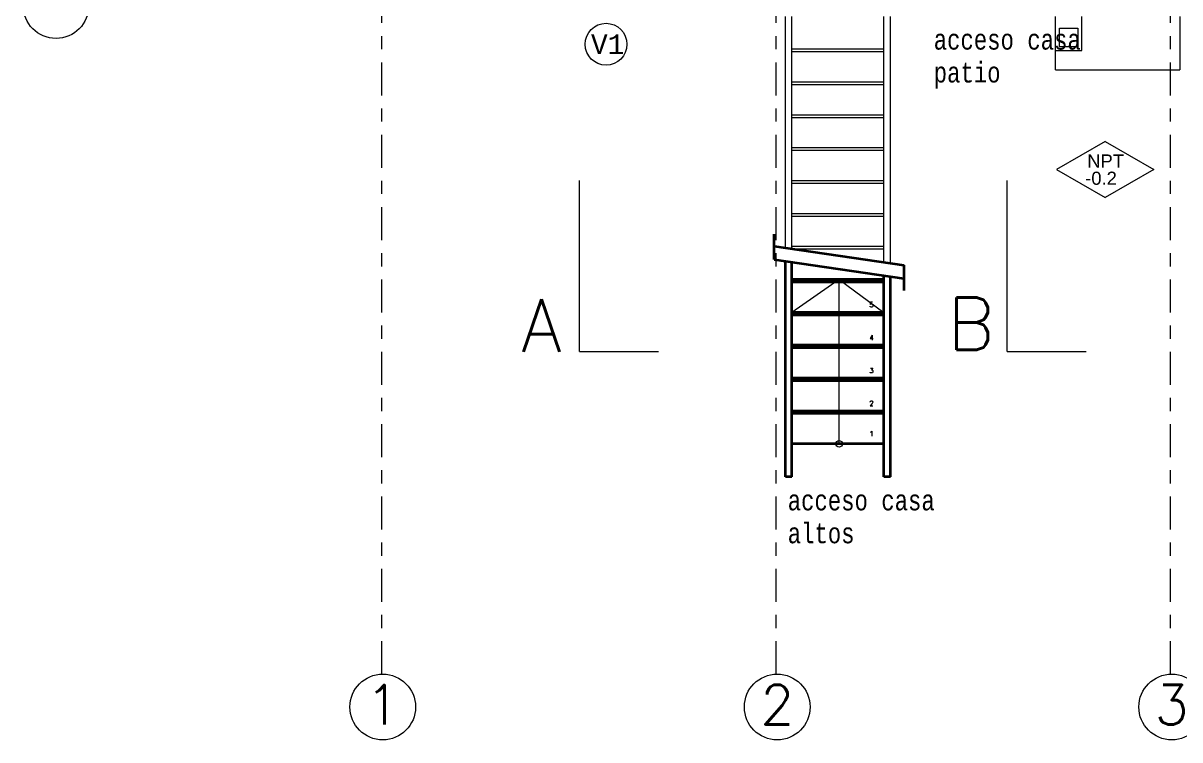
# Model space of a CAD drawing. Header units: metres. Extents: x -87 to 15, y -108 to -10.
# Drawn here: x -36.07 to -27.27, y -92.65 to -87.2 of the extents above; entities that cross this region are included whole.
import ezdxf

# ---------------------------------------------------------------- set-up
doc = ezdxf.new("R2010")
doc.units = ezdxf.units.M
doc.header["$LTSCALE"] = 5
doc.header["$MEASUREMENT"] = 0
doc.linetypes.add('CENTER', pattern=[2, 1.25, -0.25, 0.25, -0.25])
for name, color, linetype, lineweight in [('A-ANNO-SYMB', 3, 'Continuous', 18), ('A-ANNO-TEXT', 3, 'Continuous', 18), ('A-FLOR-LEVL', 7, 'Continuous', 35), ('A-FURN', 8, 'Continuous', 18), ('A-WALL-FULL', 7, 'Continuous', 35)]:
    doc.layers.add(name, color=color, linetype=linetype, lineweight=lineweight)
doc.styles.add('E-ARIAL', font='arial.ttf')
doc.styles.add('E-ROMANS', font='romans.shx', dxfattribs={"width": 0.8})

msp = doc.modelspace()

# ---------------------------------------------------------------- linework, layer by layer
at = {"layer": 'A-ANNO-SYMB', "linetype": 'CENTER', "ltscale": 0.04}
for p, q in [((-33.3446, -92.1509), (-33.3446, -77.1009)), ((-30.3446, -92.1509), (-30.3446, -77.1009)), ((-27.3446, -92.1509), (-27.3446, -77.1009))]:
    msp.add_line(p, q, dxfattribs=at)
at = {"layer": 'A-ANNO-SYMB'}
for p, q in [((-27.8416, -88.1009), (-28.2116, -88.3145)), ((-27.8416, -88.1009), (-27.4716, -88.3145)), ((-28.2116, -88.3145), (-27.8416, -88.5282)), ((-27.4716, -88.3145), (-27.8416, -88.5282)), ((-31.8396, -89.6995), (-31.8396, -88.3995)), ((-28.5882, -89.6995), (-28.5882, -88.3995)), ((-31.8396, -89.6995), (-31.2396, -89.6995)), ((-28.5882, -89.6995), (-27.9882, -89.6995))]:
    msp.add_line(p, q, dxfattribs=at)
for centre, radius in [((-35.8212, -87.0678), 0.25), ((-31.6381, -87.3624), 0.1589), ((-33.3365, -92.4008), 0.25), ((-30.3365, -92.4008), 0.25), ((-27.3365, -92.4008), 0.25)]:
    msp.add_circle(centre, radius, dxfattribs=at)
at = {"layer": 'A-FLOR-LEVL'}
for p, q in [((-30.2746, -90.6509), (-30.2746, -89.0117)), ((-30.2246, -90.6509), (-30.2246, -89.0191)), ((-29.5246, -89.1509), (-30.2246, -89.1509)), ((-29.5246, -89.1709), (-30.2246, -89.1709)), ((-29.5246, -90.6509), (-29.5246, -89.1217)), ((-29.4746, -90.6509), (-29.4746, -89.1291)), ((-29.5246, -89.4009), (-30.2246, -89.4009)), ((-29.5246, -89.4209), (-30.2246, -89.4209)), ((-29.5246, -89.6509), (-30.2246, -89.6509)), ((-29.5246, -89.6709), (-30.2246, -89.6709)), ((-29.5246, -89.9009), (-30.2246, -89.9009)), ((-29.5246, -89.9209), (-30.2246, -89.9209)), ((-29.5246, -89.9209), (-30.2246, -89.9209)), ((-29.5246, -90.1509), (-30.2246, -90.1509)), ((-29.5246, -90.1709), (-30.2246, -90.1709)), ((-29.5246, -90.4009), (-30.2246, -90.4009)), ((-30.2246, -90.6509), (-30.2746, -90.6509)), ((-29.4746, -90.6509), (-29.5246, -90.6509))]:
    msp.add_line(p, q, dxfattribs=at)
at = {"layer": 'A-FURN', "ltscale": 0.8}
for p, q in [((-30.2746, -88.9105), (-30.2746, -87.1509)), ((-30.2246, -88.9209), (-30.2246, -87.1509)), ((-29.5246, -89.0205), (-29.5246, -87.1509)), ((-29.4746, -89.0278), (-29.4746, -87.1509)), ((-28.0196, -87.4109), (-28.0196, -87.1509)), ((-28.1896, -87.3809), (-28.1896, -87.2409)), ((-28.1896, -87.2409), (-28.0496, -87.2409)), ((-28.0496, -87.2409), (-28.0496, -87.3809)), ((-29.5246, -87.4009), (-30.2246, -87.4009)), ((-29.5246, -87.4209), (-30.2246, -87.4209)), ((-28.2196, -87.4109), (-28.0196, -87.4109)), ((-28.0496, -87.3809), (-28.1896, -87.3809)), ((-29.5246, -87.6509), (-30.2246, -87.6509)), ((-29.5246, -87.6709), (-30.2246, -87.6709)), ((-29.5246, -87.9009), (-30.2246, -87.9009)), ((-29.5246, -87.9209), (-30.2246, -87.9209)), ((-29.5246, -88.1509), (-30.2246, -88.1509)), ((-29.5246, -88.1709), (-30.2246, -88.1709)), ((-29.5246, -88.4009), (-30.2246, -88.4009)), ((-29.5246, -88.4209), (-30.2246, -88.4209)), ((-29.5246, -88.6509), (-30.2246, -88.6509)), ((-29.5246, -88.6709), (-30.2246, -88.6709)), ((-29.5246, -88.9009), (-30.2246, -88.9009)), ((-29.5246, -88.9209), (-30.2246, -88.9209)), ((-29.8665, -90.4009), (-29.8665, -89.1509))]:
    msp.add_line(p, q, dxfattribs=at)
at = {"layer": 'A-FURN'}
for p, q in [((-28.2196, -87.5559), (-28.2196, -87.1509)), ((-27.2746, -87.1509), (-27.2746, -87.5559)), ((-28.2196, -87.5559), (-27.2746, -87.5559))]:
    msp.add_line(p, q, dxfattribs=at)
at = {"layer": 'A-FURN', "ltscale": 0.4}
for q in [(-30.2246, -89.4009), (-29.5246, -89.4009)]:
    msp.add_line((-29.8665, -89.1509), q, dxfattribs=at)
at = {"layer": 'A-FURN', "ltscale": 0.8}
msp.add_circle((-29.8665, -90.4009), 0.025, dxfattribs=at)
at = {"layer": 'A-WALL-FULL'}
for points in [[(-30.3602, -88.9992), (-30.3602, -88.8069)], [(-30.3602, -88.8979), (-29.3729, -89.0427)], [(-30.3602, -88.9992), (-29.3729, -89.144)], [(-29.3729, -89.0427), (-29.3729, -89.235)]]:
    msp.add_lwpolyline(points, dxfattribs=at)

# ---------------------------------------------------------------- texts
at = {"layer": 'A-ANNO-TEXT'}
for s, height, style, p in [('NPT', 0.1, 'E-ARIAL', (-27.9789, -88.3002)), ('-0.2', 0.1, 'E-ARIAL', (-27.9945, -88.4312)), ('A', 0.4, 'E-ROMANS', (-32.2843, -89.7003)), ('5', 0.0375, 'E-ROMANS', (-29.6356, -89.3615)), ('B', 0.4, 'E-ROMANS', (-29.0429, -89.6867)), ('4', 0.0375, 'E-ROMANS', (-29.6356, -89.6115)), ('3', 0.0375, 'E-ROMANS', (-29.6356, -89.8615)), ('2', 0.0375, 'E-ROMANS', (-29.6356, -90.1115)), ('1', 0.0375, 'E-ROMANS', (-29.6356, -90.3415)), ('1', 0.3, 'E-ROMANS', (-33.4653, -92.5335)), ('2', 0.3, 'E-ROMANS', (-30.4653, -92.5335)), ('3', 0.3, 'E-ROMANS', (-27.4653, -92.5335))]:
    msp.add_text(s, height=height, dxfattribs=dict(at, style=style)).set_placement(p)
at = {"layer": 'A-ANNO-TEXT', "char_height": 0.15, "attachment_point": 1}
for s, insert, width, style in [('{\\fMonospac821 BT|b0|i0|c0|p49;V1}', (-31.7529, -87.2873), 0.26085, 'E-ARIAL'), ('{\\fMonospac821 BT|b0|i0|c0|p49;acceso casa \\Ppatio}', (-29.1466, -87.2532), 1.4058, 'E-ROMANS'), ('{\\fMonospac821 BT|b0|i0|c0|p49;acceso casa \\Paltos}', (-30.2569, -90.7561), 3.465316, 'E-ROMANS')]:
    msp.add_mtext(s, dxfattribs=dict(at, insert=insert, width=width, style=style))

doc.saveas('drawing.dxf')
